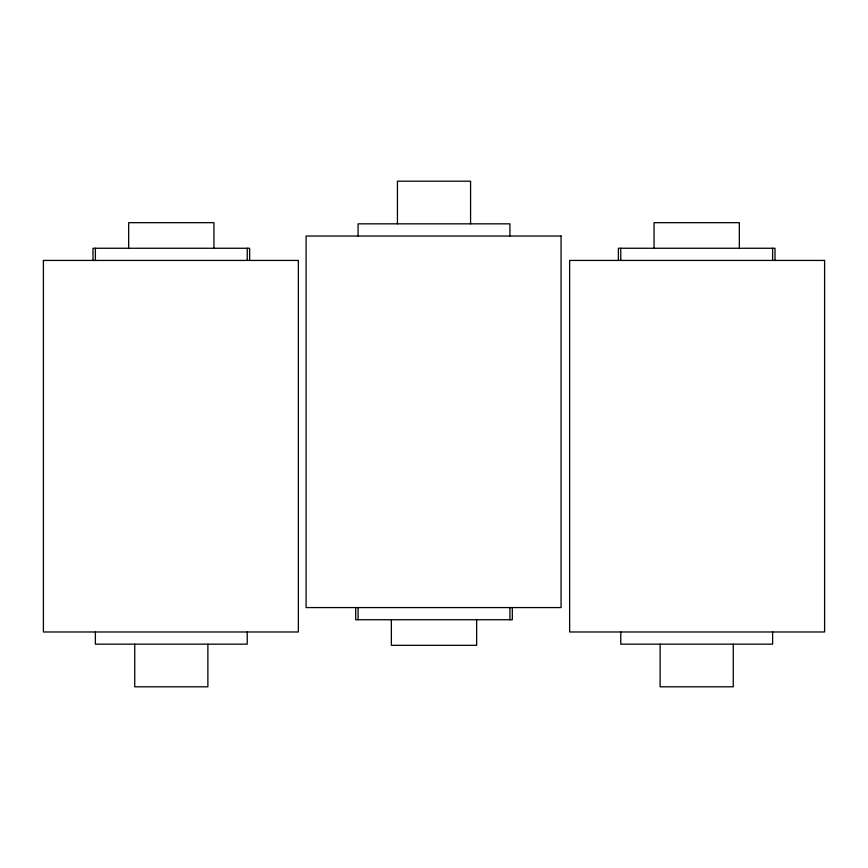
<?xml version="1.0" encoding="UTF-8"?>
<svg xmlns="http://www.w3.org/2000/svg" width="868" height="868" viewBox="0 0 868 868"><rect width="100%" height="100%" fill="white"/><g stroke="black" fill="none" stroke-linecap="round" stroke-linejoin="round"><path stroke-width="1.3" d="M92.995 260.433L92.995 248.259L249.626 248.259L249.626 260.433M95.382 631.98L95.382 644.164L247.228 644.164L247.228 631.98M95.382 260.433L95.382 248.259M128.67 248.259L128.67 222.675L213.94 222.675L213.94 248.259M134.735 644.164L134.735 686.805L207.886 686.805L207.886 644.164M247.228 260.433L247.228 248.259M775.005 260.433L775.005 248.259L618.374 248.259L618.374 260.433M772.618 248.259L772.618 260.433M772.618 631.98L772.618 644.164L620.772 644.164L620.772 631.98M739.33 248.259L739.33 222.675L654.06 222.675L654.06 248.259M733.265 644.164L733.265 686.805L660.114 686.805L660.114 644.164M620.772 248.259L620.772 260.433M512.315 607.567L512.315 619.741L355.696 619.741L355.696 607.567M509.928 236.02L509.928 223.835L358.083 223.835L358.083 236.02M509.928 607.567L509.928 619.741M476.64 619.741L476.64 645.325L391.37 645.325L391.37 619.741M470.575 223.835L470.575 181.195L397.435 181.195L397.435 223.835M358.083 607.567L358.083 619.741M43.4 260.433L43.4 631.98L298.364 631.98L298.364 260.433L43.4 260.433M561.064 236.02L306.1 236.02L306.1 607.567L561.064 607.567L561.064 236.02M824.6 260.433L569.636 260.433L569.636 631.98L824.6 631.98L824.6 260.433"/></g></svg>
